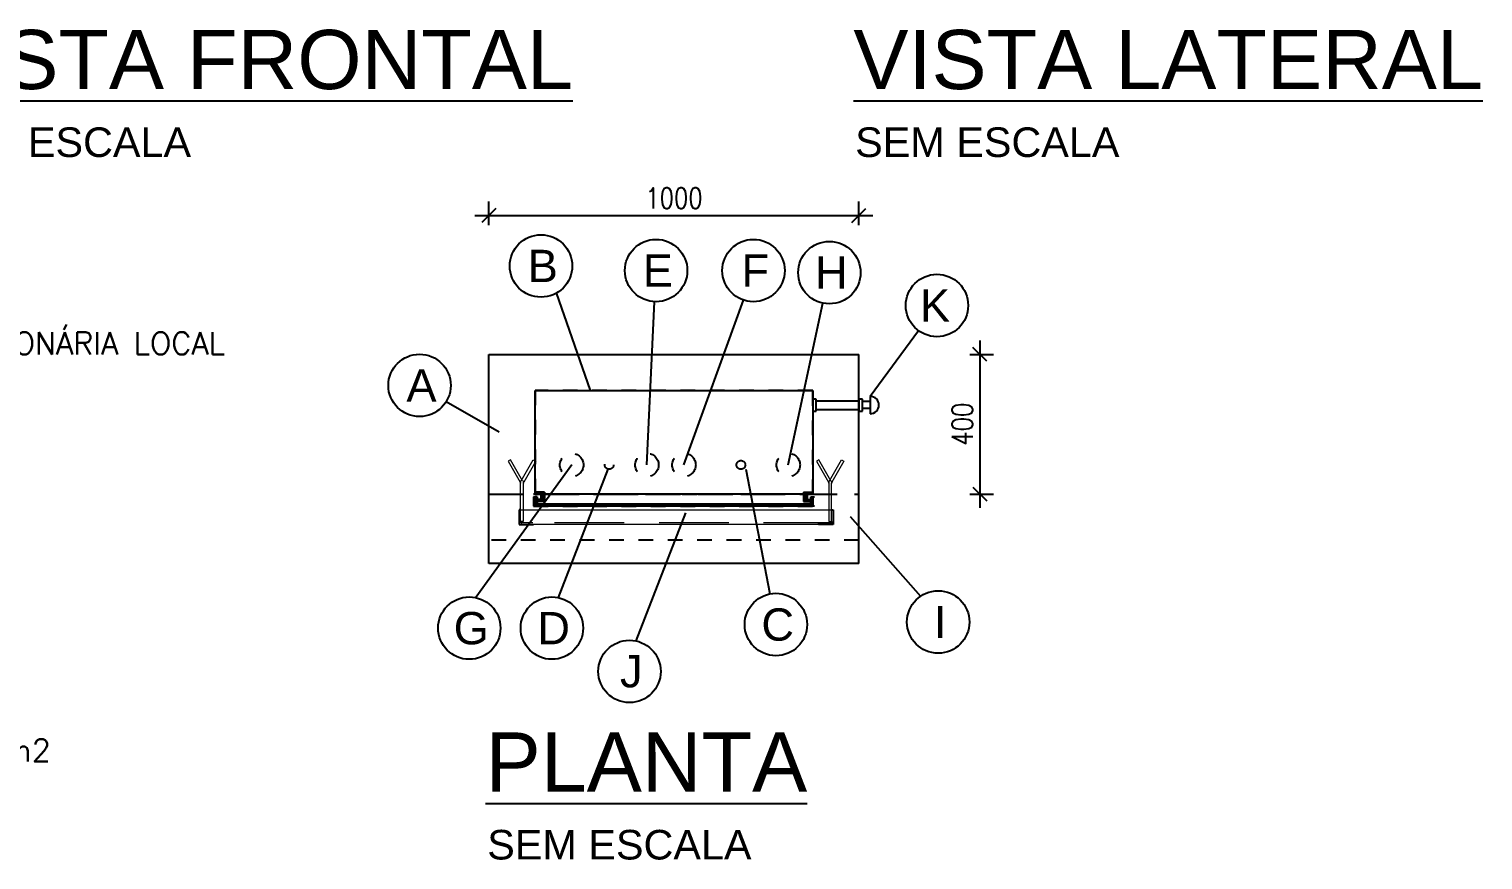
# Model space of a CAD drawing. Header units: inches. Extents: x -7660 to 802, y -193 to 3.
# Drawn here: x 498.9 to 508.79, y -147.81 to -142.16 of the extents above; entities that cross this region are included whole.
import ezdxf
from ezdxf.enums import TextEntityAlignment as Align

# ---------------------------------------------------------------- set-up
doc = ezdxf.new("R2010")
doc.units = ezdxf.units.IN
doc.header["$MEASUREMENT"] = 0
for name, pattern in [('DASHED', [0.75, 0.5, -0.25]), ('DASHED2', [0.375, 0.25, -0.125]), ('HIDDEN', [0.375, 0.25, -0.125])]:
    doc.linetypes.add(name, pattern=pattern)
for name, color, linetype in [('A instalar', 10, 'Continuous'), ('CIVIL', 2, 'Continuous'), ('G', 3, 'Continuous'), ('NOTAS', 3, 'Continuous'), ('PENA-03', 4, 'Continuous'), ('T06', 6, 'Continuous'), ('TEXTO', 7, 'Continuous'), ('TR', 6, 'HIDDEN')]:
    doc.layers.add(name, color=color, linetype=linetype)
doc.styles.add('Arial', font='arial.ttf')
doc.styles.add('LM-TXT-2', font='simplex.shx', dxfattribs={"width": 0.8})
doc.styles.add('ROMANS', font='romans.shx', dxfattribs={"height": 10})
doc.dimstyles.new('CIV-COTAS 1-75-A INSTALAR', dxfattribs={"dimscale": 0, "dimtxt": 0.15, "dimasz": 0.1, "dimexe": 0.1, "dimexo": 0.1, "dimgap": 0.05, "dimtad": 1, "dimzin": 1, "dimdsep": 46, "dimtxsty": 'LM-TXT-2', "dimblk": 'OBLIQUE', "dimcen": 0.1, "dimdle": 0.1, "dimclrd": 256, "dimclre": 256, "dimclrt": 256, "dimadec": 0, "dimazin": 0, "dimtfac": 1, "dimtmove": 2, "dimatfit": 3, "dimfxl": 1, "dimtfill": 1, "dimtolj": 1, "dimtzin": 12, "dimarcsym": 0})

# ---------------------------------------------------------------- blocks, each defined once
blk = doc.blocks.new('_OBLIQUE')
at = {"color": 0, "linetype": 'ByBlock', "lineweight": -2}
blk.add_line((-0.5, -0.5), (0.5, 0.5), dxfattribs=at)
blk = doc.blocks.new('*D122')
at = {"lineweight": -2, "transparency": 16777216}
for p, q in [((3764.897, 1831.346), (3764.897, 1831.516)), ((3767.553, 1831.346), (3767.553, 1831.516)), ((3764.797, 1831.416), (3767.653, 1831.416))]:
    blk.add_line(p, q, dxfattribs=at)
at = {"lineweight": -2, "transparency": 16777216, "xscale": 0.1, "yscale": 0.1, "zscale": 0.1, "rotation": 180}
blk.add_blockref('_OBLIQUE', (3764.897, 1831.416), dxfattribs=at)
at = {"lineweight": -2, "transparency": 16777216, "xscale": 0.1, "yscale": 0.1, "zscale": 0.1}
blk.add_blockref('_OBLIQUE', (3767.553, 1831.416), dxfattribs=at)
at = {"transparency": 16777216, "insert": (3766.225, 1831.541), "char_height": 0.15, "attachment_point": 5, "style": 'LM-TXT-2', "bg_fill": 3, "box_fill_scale": 1.1, "bg_fill_color": 256, "bg_fill_true_color": 13158600, "bg_fill_transparency": 0}
blk.add_mtext('\\A1;1000', dxfattribs=at)
blk = doc.blocks.new('*D127')
at = {"lineweight": -2, "transparency": 16777216}
for p, q in [((3768.42, 1830.519), (3768.42, 1829.316)), ((3768.35, 1830.419), (3768.52, 1830.419)), ((3768.35, 1829.416), (3768.52, 1829.416))]:
    blk.add_line(p, q, dxfattribs=at)
at = {"lineweight": -2, "transparency": 16777216, "xscale": 0.1, "yscale": 0.1, "zscale": 0.1}
for p, rotation in [((3768.42, 1830.419), 90), ((3768.42, 1829.416), 270)]:
    blk.add_blockref('_OBLIQUE', p, dxfattribs=dict(at, rotation=rotation))
at = {"transparency": 16777216, "insert": (3768.295, 1829.917), "char_height": 0.15, "attachment_point": 5, "rotation": 90, "style": 'LM-TXT-2', "bg_fill": 3, "box_fill_scale": 1.1, "bg_fill_color": 256, "bg_fill_true_color": 13158600, "bg_fill_transparency": 0}
blk.add_mtext('\\A1;400', dxfattribs=at)
blk = doc.blocks.new('Z$W@#15817')
at = {"layer": 'G', "lineweight": 0}
for centre, radius, start, end in [((4.3, -4.1), 5.68, 90, 120), ((4.3, 4.1), 2.5, 240, 270), ((4.3, 4.1), 5.68, 240, 270), ((4.3, -4.1), 2.5, 90, 120)]:
    blk.add_arc(centre, radius, start, end, dxfattribs=at)
blk = doc.blocks.new('fgdgdf.5.g5fd.56g.d')
at = {"color": 8}
blk.add_line((1.361, -6.677), (1.534, -7.572), dxfattribs=at)
at = {"layer": 'A instalar', "color": 4}
for p, q in [((-0.483, -5.853), (2.173, -5.853)), ((-0.483, -7.353), (-0.483, -5.853)), ((2.173, -7.353), (2.173, -5.853)), ((2.173, -7.353), (-0.483, -7.353))]:
    blk.add_line(p, q, dxfattribs=at)
at = {"layer": 'A instalar', "color": 4, "linetype": 'DASHED', "ltscale": 0.5}
blk.add_line((-0.483, -6.855), (2.173, -6.855), dxfattribs=at)
at = {"layer": 'A instalar', "linetype": 'DASHED2', "ltscale": 0.1}
for p, q in [((-0.111, -6.855), (-0.164, -6.855)), ((-0.164, -6.875), (-0.164, -6.942)), ((-0.164, -6.875), (-0.164, -6.942)), ((-0.151, -6.875), (-0.164, -6.875)), ((-0.164, -6.875), (-0.164, -6.942)), ((-0.164, -6.875), (-0.164, -6.942)), ((-0.098, -6.842), (-0.151, -6.842)), ((-0.151, -6.875), (-0.151, -6.928)), ((-0.151, -6.875), (-0.151, -6.928)), ((-0.151, -6.875), (-0.151, -6.928)), ((-0.111, -6.855), (-0.111, -6.895)), ((-0.098, -6.842), (-0.098, -6.908)), ((1.775, -6.842), (1.775, -6.908)), ((1.775, -6.842), (1.828, -6.842)), ((1.788, -6.855), (1.841, -6.855)), ((1.788, -6.855), (1.788, -6.895)), ((1.828, -6.928), (1.828, -6.875)), ((1.828, -6.928), (1.828, -6.875)), ((1.828, -6.875), (1.841, -6.875)), ((1.828, -6.875), (1.828, -6.928)), ((1.841, -6.942), (1.841, -6.875)), ((1.841, -6.875), (1.841, -6.942)), ((1.841, -6.875), (1.841, -6.942)), ((1.841, -6.942), (1.841, -6.875)), ((1.841, -6.942), (1.841, -6.875)), ((1.841, -6.942), (1.841, -6.875)), ((1.841, -6.875), (1.841, -6.942)), ((1.841, -6.875), (1.841, -6.942)), ((-0.111, -6.895), (-0.144, -6.895)), ((-0.144, -6.895), (-0.144, -6.908)), ((-0.098, -6.908), (-0.144, -6.908)), ((1.775, -6.908), (1.821, -6.908)), ((1.788, -6.895), (1.821, -6.895)), ((1.821, -6.895), (1.821, -6.908)), ((1.841, -6.942), (1.841, -6.928))]:
    blk.add_line(p, q, dxfattribs=at)
at = {"layer": 'A instalar', "linetype": 'DASHED2', "ltscale": 25}
for p, q in [((-0.098, -6.855), (-0.151, -6.855)), ((-0.151, -6.942), (-0.151, -6.875)), ((-0.151, -6.875), (-0.151, -6.942)), ((-0.151, -6.875), (-0.151, -6.942)), ((-0.151, -6.942), (-0.151, -6.875)), ((-0.151, -6.942), (-0.151, -6.875)), ((-0.151, -6.942), (-0.151, -6.875)), ((-0.137, -6.875), (-0.151, -6.875)), ((-0.151, -6.875), (-0.151, -6.942)), ((-0.151, -6.875), (-0.151, -6.942)), ((-0.084, -6.842), (-0.137, -6.842)), ((-0.137, -6.928), (-0.137, -6.875)), ((-0.137, -6.928), (-0.137, -6.875)), ((-0.137, -6.875), (-0.137, -6.928)), ((-0.098, -6.855), (-0.098, -6.895)), ((-0.084, -6.842), (-0.084, -6.908)), ((1.788, -6.842), (1.841, -6.842)), ((1.788, -6.842), (1.788, -6.908)), ((1.801, -6.855), (1.854, -6.855)), ((1.801, -6.855), (1.801, -6.895)), ((1.841, -6.875), (1.841, -6.928)), ((1.841, -6.875), (1.854, -6.875)), ((1.841, -6.875), (1.841, -6.928)), ((1.841, -6.875), (1.841, -6.928)), ((-0.151, -6.942), (-0.151, -6.928)), ((1.854, -6.942), (-0.151, -6.942)), ((1.841, -6.928), (-0.137, -6.928)), ((-0.131, -6.895), (-0.131, -6.908)), ((-0.098, -6.895), (-0.131, -6.895)), ((-0.084, -6.908), (-0.131, -6.908)), ((1.788, -6.908), (1.835, -6.908)), ((1.801, -6.895), (1.835, -6.895)), ((1.835, -6.895), (1.835, -6.908))]:
    blk.add_line(p, q, dxfattribs=at)
at = {"layer": 'A instalar', "linetype": 'DASHED2', "ltscale": 0.2}
for p, q in [((-0.164, -6.942), (1.841, -6.942)), ((-0.151, -6.928), (1.828, -6.928))]:
    blk.add_line(p, q, dxfattribs=at)
at = {"layer": 'A instalar', "color": 4, "linetype": 'DASHED', "ltscale": 0.2}
blk.add_line((2.173, -7.187), (-0.483, -7.187), dxfattribs=at)
at = {"layer": 'A instalar', "linetype": 'DASHED2', "ltscale": 0.2}
blk.add_lwpolyline([(-0.151, -6.855), (1.841, -6.855), (1.841, -6.112), (-0.151, -6.112)], close=True, dxfattribs=at)
at = {"layer": 'A instalar', "linetype": 'DASHED2', "ltscale": 25}
blk.add_lwpolyline([(1.841, -6.855), (-0.151, -6.855), (-0.151, -6.112), (1.841, -6.112)], close=True, dxfattribs=at)
at = {"layer": 'A instalar', "linetype": 'HIDDEN'}
blk.add_lwpolyline([(1.866, -6.26), (1.866, -6.173), (1.841, -6.173), (1.841, -6.26)], close=True, dxfattribs=at)
at = {"layer": 'A instalar', "color": 6, "linetype": 'DASHED2', "ltscale": 0.1}
for centre, radius in [((0.111, -6.646), 0.0843), ((0.651, -6.646), 0.0843), ((0.917, -6.646), 0.0843), ((1.666, -6.646), 0.0843), ((0.38, -6.646), 0.0316)]:
    blk.add_circle(centre, radius, dxfattribs=at)
at = {"layer": 'CIVIL', "color": 82, "linetype": 'HIDDEN', "ltscale": 0.8}
blk.add_circle((1.326, -6.646), 0.0316, dxfattribs=at)
at = {"layer": 'G'}
for p, q in [((-0.267, -6.968), (-0.267, -7.073)), ((-0.262, -6.968), (-0.267, -6.968)), ((1.982, -6.968), (1.988, -6.968)), ((1.988, -6.968), (1.988, -7.073)), ((-0.267, -7.073), (-0.162, -7.073)), ((1.988, -7.073), (1.882, -7.073)), ((1.888, -7.063), (1.967, -7.063))]:
    blk.add_line(p, q, dxfattribs=at)
at = {"layer": 'G', "lineweight": 0}
for points in [[(-0.241, -6.759), (-0.327, -6.61), (-0.345, -6.62), (-0.259, -6.769)], [(-0.252, -6.759), (-0.166, -6.61), (-0.147, -6.62), (-0.233, -6.769)], [(1.972, -6.759), (1.886, -6.61), (1.868, -6.62), (1.954, -6.769)], [(1.961, -6.759), (2.047, -6.61), (2.065, -6.62), (1.979, -6.769)], [(-0.236, -6.778), (-0.236, -7.052), (-0.257, -7.052), (-0.257, -6.778)], [(1.956, -6.778), (1.956, -7.052), (1.977, -7.052), (1.977, -6.778)]]:
    blk.add_lwpolyline(points, dxfattribs=at)
blk.add_lwpolyline([(1.988, -7.073), (-0.267, -7.073), (-0.267, -6.968), (1.988, -6.968)], close=True, dxfattribs=at)
at = {"layer": 'TEXTO', "color": 8}
for p, q in [((-0.409, -6.41), (-0.791, -6.194)), ((0.111, -6.646), (-0.577, -7.598)), ((0.371, -6.677), (0.015, -7.598)), ((0.928, -6.989), (0.572, -7.91)), ((2.109, -7.017), (2.616, -7.588))]:
    blk.add_line(p, q, dxfattribs=at)
for centre in [(-0.981, -6.075), (-0.624, -7.818), (-0.031, -7.818), (1.577, -7.792), (2.742, -7.774), (0.526, -8.129)]:
    blk.add_circle(centre, 0.224, dxfattribs=at)
at = {"layer": 'TR', "lineweight": 0, "ltscale": 2}
for p, q in [((-0.257, -7.052), (-0.257, -6.973)), ((1.977, -7.052), (1.977, -6.973)), ((-0.167, -7.063), (-0.246, -7.063)), ((1.882, -7.073), (1.882, -7.068))]:
    blk.add_line(p, q, dxfattribs=at)
at = {"layer": 'TR', "lineweight": 0, "ltscale": 2, "extrusion": (-2.76013e-05, 0.005254, 0.999986)}
blk.add_line((1.988, -7.063, 0), (-0.267, -7.063, 0), dxfattribs=at)
at = {"layer": 'TR', "lineweight": 0, "ltscale": 2}
for centre, major_axis, start_param, end_param in [((-0.262, -6.973), (-0.00373, 0.00373), 3.926991, 5.497787), ((-0.246, -7.052), (0.00746, 0.00746), 2.356194, 3.926991)]:
    blk.add_ellipse(centre, major_axis=major_axis, ratio=1, start_param=start_param, end_param=end_param, dxfattribs=at)
at = {"layer": 'TR', "lineweight": 0, "ltscale": 2, "extrusion": (0, 0, -1)}
for centre, major_axis, start_param, end_param in [((1.982, -6.973), (0.00373, 0.00373), 3.926991, 5.497787), ((1.888, -7.068), (0.00373, 0.00373), 3.926991, 5.497787), ((1.967, -7.052), (0.00746, 0.00746), 0.785398, 2.356194)]:
    blk.add_ellipse(centre, major_axis=major_axis, ratio=1, start_param=start_param, end_param=end_param, dxfattribs=at)
at = {"lineweight": 0, "yscale": 0.006639374145560886}
for p, xscale, zscale, rotation in [((-0.246, -6.749), -0.006639374145560886, 0.006639374145611714, 90), ((1.967, -6.749), 0.006639374145560886, 0.006639374145560886, 270)]:
    blk.add_blockref('Z$W@#15817', p, dxfattribs=dict(at, xscale=xscale, zscale=zscale, rotation=rotation))
at = {"layer": 'T06', "linetype": 'Continuous', "style": 'Arial'}
for s, height, p in [('%%UVISTA FRONTAL', 0.42492, (-4.53, -3.947)), ('%%UVISTA LATERAL', 0.42492, (2.133, -3.947)), ('%%UPLANTA', 0.4249, (-0.507, -8.992))]:
    blk.add_text(s, height=height, dxfattribs=at).set_placement(p)
at = {"layer": 'TEXTO', "color": 7, "style": 'Arial'}
for s, p in [('K', (2.719, -5.501)), ('A', (-0.967, -6.075)), ('G', (-0.61, -7.818)), ('D', (-0.018, -7.818)), ('C', (1.59, -7.792)), ('I', (2.756, -7.774)), ('J', (0.539, -8.129))]:
    blk.add_text(s, height=0.232, dxfattribs=at).set_placement(p, align=Align.MIDDLE)
at = {"layer": 'TEXTO', "linetype": 'Continuous', "char_height": 0.2125, "attachment_point": 1, "style": 'Arial'}
for insert in [(-4.518, -4.222), (2.146, -4.222), (-0.495, -9.267)]:
    blk.add_mtext('SEM ESCALA', dxfattribs=dict(at, insert=insert))
dim = blk.add_linear_dim(base=(2.173, -4.855), p1=(-0.483, -5.853), p2=(2.173, -5.923), text='1000', dimstyle='CIV-COTAS 1-75-A INSTALAR', override={"dimscale": 1, "dimfxl": 0.07, "dimfxlon": 1, "dimtfillclr": 256, "dimarcsym": 2})
dim.commit()
dim.dimension.update_dxf_attribs({"geometry": '*D122', "text_midpoint": (0.845, -4.73), "insert": (-3765.38, -1836.271)})
at = {"color": 8}
blk.add_line((1.666, -6.646), (1.914, -5.484), dxfattribs=at)
at = {"layer": 'TEXTO', "color": 8}
for p, q in [((0.245, -6.112), (0.002, -5.411)), ((0.651, -6.646), (0.706, -5.474)), ((0.917, -6.646), (1.345, -5.463))]:
    blk.add_line(p, q, dxfattribs=at)
for centre in [(-0.109, -5.217), (0.717, -5.25), (1.416, -5.25), (1.961, -5.265)]:
    blk.add_circle(centre, 0.224, dxfattribs=at)
at = {"layer": 'TEXTO', "color": 7, "style": 'Arial'}
for s, p in [('B', (-0.096, -5.217)), ('E', (0.73, -5.25)), ('F', (1.429, -5.25)), ('H', (1.975, -5.265))]:
    blk.add_text(s, height=0.232, dxfattribs=at).set_placement(p, align=Align.MIDDLE)
dim = blk.add_linear_dim(base=(3.04, -6.855), p1=(2.173, -5.853), p2=(2.173, -6.855), angle=90, text='400', dimstyle='CIV-COTAS 1-75-A INSTALAR', override={"dimscale": 1, "dimfxl": 0.07, "dimfxlon": 1, "dimtfillclr": 256, "dimarcsym": 2})
dim.commit()
dim.dimension.update_dxf_attribs({"geometry": '*D127', "text_midpoint": (2.915, -6.354), "insert": (-3765.38, -1836.271)})
at = {"layer": 'A instalar', "linetype": 'DASHED', "ltscale": 5}
for p, q in [((1.866, -6.185), (2.173, -6.185)), ((1.866, -6.247), (2.173, -6.247))]:
    blk.add_line(p, q, dxfattribs=at)
at = {"layer": 'A instalar'}
for p, q in [((2.198, -6.241), (2.198, -6.191)), ((2.254, -6.191), (2.198, -6.191)), ((2.198, -6.226), (2.198, -6.206)), ((2.254, -6.241), (2.198, -6.241))]:
    blk.add_line(p, q, dxfattribs=at)
at = {"layer": 'A instalar', "linetype": 'HIDDEN'}
blk.add_lwpolyline([(2.198, -6.26), (2.198, -6.173), (2.173, -6.173), (2.173, -6.26)], close=True, dxfattribs=at)
at = {"layer": 'PENA-03'}
blk.add_line((2.254, -6.154), (2.254, -6.278), dxfattribs=at)
blk.add_arc((2.254, -6.216), 0.0622, 270, 90, dxfattribs=at)
at = {"layer": 'TEXTO', "color": 8}
blk.add_line((2.6, -5.682), (2.254, -6.154), dxfattribs=at)
blk.add_circle((2.733, -5.501), 0.224, dxfattribs=at)
blk = doc.blocks.new('padrão entrada vivo-winityt')
at = {"layer": 'NOTAS', "lineweight": 5, "style": 'ROMANS'}
for s, p in [('CAIXA PARA MEDIDOR - CONFORME PADRÃO DA CONCESSIONÁRIA LOCAL', (3805.5655, 1799.9993)), ('ATERRAMENTO DO MEDIDOR - CABO COBRE VERDE #50mm2', (3805.563, 1797.2289))]:
    blk.add_text(s, height=0.152386, dxfattribs=at).set_placement(p)
at = {"xscale": 0.9477388287075552, "yscale": 0.9477388287075552, "zscale": 0.9477388287075552}
blk.add_blockref('fgdgdf.5.g5fd.56g.d', (3815.2574, 1805.5464), dxfattribs=at)

msp = doc.modelspace()

# ---------------------------------------------------------------- block references
msp.add_blockref('padrão entrada vivo-winityt', (-3312.77283, -1944.37318))

doc.saveas('drawing.dxf')
